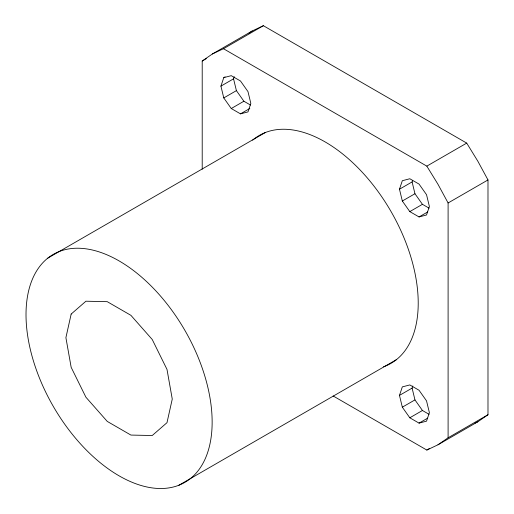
<?xml version="1.0" encoding="UTF-8"?>
<svg xmlns="http://www.w3.org/2000/svg" width="514" height="514" viewBox="0 0 514 514"><rect width="100%" height="100%" fill="white"/><g stroke="black" fill="none" stroke-linecap="round" stroke-linejoin="round"><path stroke-width="0.77" d="M223.776 77.627L231.261 75.674L240.494 81.006L247.979 91.601L250.832 103.398L247.979 111.898L240.494 113.857L231.261 108.525L223.776 97.923L220.924 86.127L223.776 77.627L225.106 76.862M250.491 105.042L243.887 101.232L236.408 90.637L233.549 78.835L234.268 76.708M399.474 189.216L402.327 180.716L409.812 178.756L419.045 184.089L426.53 194.69L429.389 206.487L426.53 214.987L419.045 216.94L409.812 211.607L402.327 201.013L399.474 189.216L412.106 181.924L412.581 180.504M399.474 395.388L402.327 386.888L409.812 384.935L419.045 390.261L426.53 400.862L429.389 412.658L426.53 421.159L419.045 423.118L409.812 417.786L402.327 407.184L399.474 395.388L412.106 388.096L412.819 385.969M202.208 169.196L202.208 61.012L212.34 53.996L252.226 30.968L263.367 25.7L466.712 143.104L477.853 161.235L487.985 179.945L487.985 414.753L477.853 421.763L437.967 444.79L426.826 450.058L333.136 395.966M249.059 33.159L252.226 30.968M437.967 444.79L448.099 437.78L487.985 414.753M202.208 61.012L206.332 58.628M212.34 53.996L223.481 48.727L263.367 25.7M220.924 86.127L233.549 78.835M223.776 97.923L236.408 90.637M231.261 108.525L243.887 101.232M240.494 113.857L249.804 108.486M47.789 258.131L265.333 132.535M223.481 48.727L426.826 166.131L466.712 143.104M402.327 201.013L414.959 193.727L412.106 181.924M409.812 211.607L422.437 204.315L429.042 208.125M419.045 216.94L427.693 211.954M448.099 437.78L448.099 202.972L487.985 179.945M178.898 485.229A131.616 75.988 60 0 0 150.917 285.771A131.616 75.988 60 0 0 27.428 334.113A131.616 75.988 60 0 0 178.898 485.229L396.442 359.633M402.327 407.184L414.959 399.898L412.106 388.096M409.812 417.786L422.437 410.487L429.042 414.303M419.045 423.118L427.693 418.126M426.826 450.058L429.575 448.471M475.064 423.08L477.853 421.763M414.959 193.727L422.437 204.315M414.959 399.898L422.437 410.487M426.826 166.131L437.967 184.263L448.099 202.972M252.657 140.155A131.616 75.988 60 0 1 390.961 211.402A131.616 75.988 60 0 1 383.508 366.797M71.17 314.06L65.901 337.666L71.17 367.349L85.922 397.232L107.253 421.409L130.909 435.069L152.24 435.519L166.992 422.675L172.261 399.07L166.992 369.386L152.24 339.51L130.909 315.333L107.253 301.673L85.922 301.217L71.17 314.06"/></g></svg>
